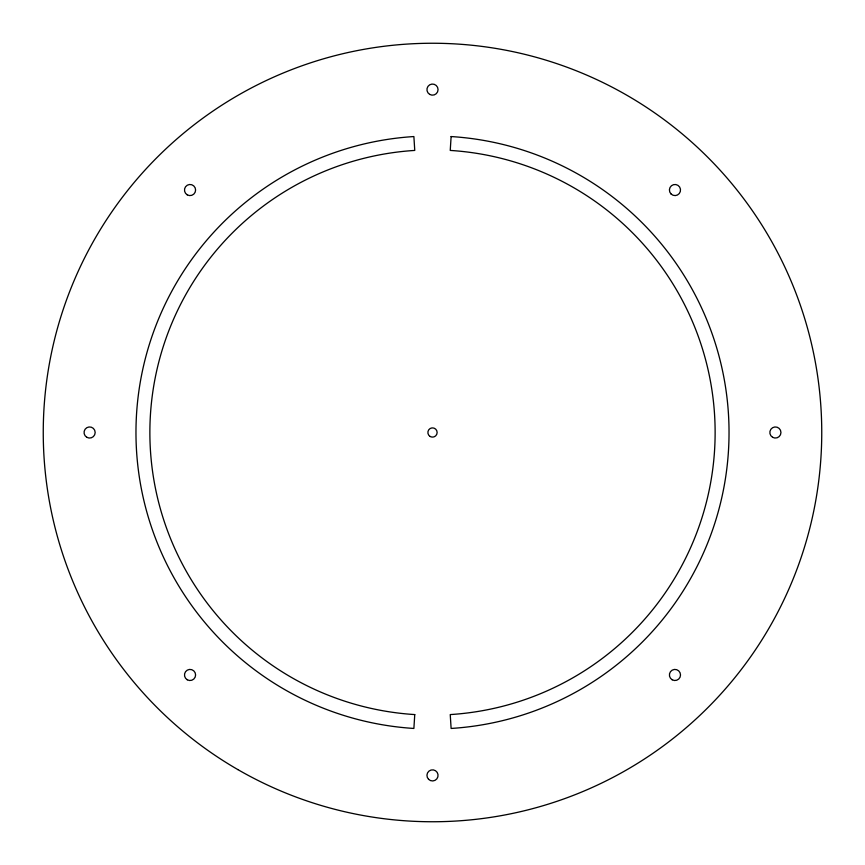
<?xml version="1.0" encoding="UTF-8"?>
<svg xmlns="http://www.w3.org/2000/svg" width="865" height="865" viewBox="0 0 865 865"><rect width="100%" height="100%" fill="white"/><g stroke="black" fill="none" stroke-linecap="round" stroke-linejoin="round"><path stroke-width="1.3" d="M414.757 714.577L413.881 728.449A296.533 296.533 0 0 1 135.967 432.5A296.533 296.533 0 0 1 413.881 136.551L414.757 150.424A282.628 282.628 0 0 0 149.872 432.5A282.628 282.628 0 0 0 414.757 714.577M451.119 136.551L450.243 150.424A282.628 282.628 0 0 1 715.128 432.5A282.628 282.628 0 0 1 450.243 714.577L451.119 728.449A296.533 296.533 0 0 0 729.033 432.5A296.533 296.533 0 0 0 451.119 136.551M428.564 779.322A5.558 5.558 0 0 0 437.874 776.835A5.558 5.558 0 0 0 431.062 770.023A5.558 5.558 0 0 0 428.564 779.322M187.262 679.782A5.558 5.558 0 0 0 195.598 674.96A5.558 5.558 0 0 0 187.262 670.148A5.558 5.558 0 0 0 187.262 679.782M86.824 437.312A5.558 5.558 0 0 0 95.172 432.5A5.558 5.558 0 0 0 86.824 427.688A5.558 5.558 0 0 0 86.824 437.312M672.181 679.782A5.558 5.558 0 0 0 680.517 674.96A5.558 5.558 0 0 0 672.181 670.148A5.558 5.558 0 0 0 672.181 679.782M187.262 194.852A5.558 5.558 0 0 0 195.598 190.041A5.558 5.558 0 0 0 187.262 185.218A5.558 5.558 0 0 0 187.262 194.852M237.875 769.601A389.25 389.25 0 0 0 821.75 432.5A389.25 389.25 0 0 0 237.875 95.399A389.25 389.25 0 0 0 237.875 769.601M429.721 94.426A5.558 5.558 0 0 0 438.058 89.603A5.558 5.558 0 0 0 429.721 84.792A5.558 5.558 0 0 0 429.721 94.426M671.035 193.965A5.558 5.558 0 0 0 680.333 191.479A5.558 5.558 0 0 0 673.521 184.667A5.558 5.558 0 0 0 671.035 193.965M772.618 437.312A5.558 5.558 0 0 0 780.954 432.5A5.558 5.558 0 0 0 772.618 427.688A5.558 5.558 0 0 0 772.618 437.312M430.186 436.511A4.639 4.639 0 0 0 437.139 432.5A4.639 4.639 0 0 0 430.186 428.489A4.639 4.639 0 0 0 430.186 436.511"/></g></svg>
